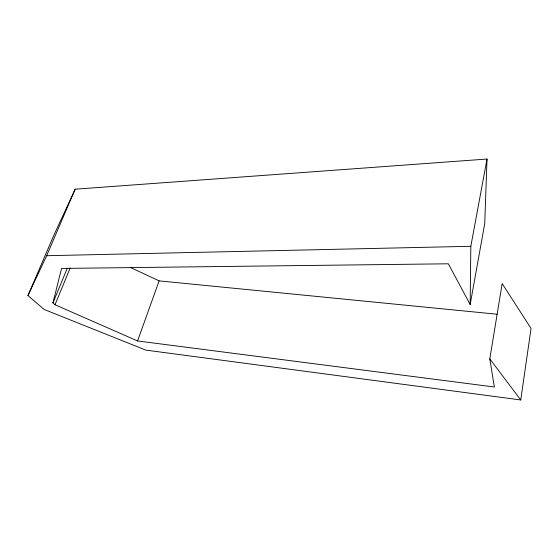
<?xml version="1.0" encoding="UTF-8"?>
<svg xmlns="http://www.w3.org/2000/svg" width="559" height="559" viewBox="0 0 559 559"><rect width="100%" height="100%" fill="white"/><g stroke="black" fill="none" stroke-linecap="round" stroke-linejoin="round"><path stroke-width="0.84" d="M470.168 304.515L470.825 246.295L487.029 159.035L75.165 189.194L54.013 234.885L27.95 295.55L44.084 309.448L145.794 350.102L520.75 399.964L531.05 328.426L502.157 283.595L489.803 358.899L494.352 387.003L137.563 340.955L55.013 304.739L52.93 302.894L61.581 268.432L448.346 263.792L470.168 304.515L484.73 223.628L487.029 159.035M137.563 340.955L159.126 280.877L497.105 314.228M55.013 304.739L70.182 267.943M52.93 302.894L67.199 268.418M27.95 295.55L46.649 255.715L75.165 189.194M46.649 255.715L470.825 246.295M130.666 267.579L159.126 280.877M489.803 358.899L520.75 399.964"/></g></svg>
